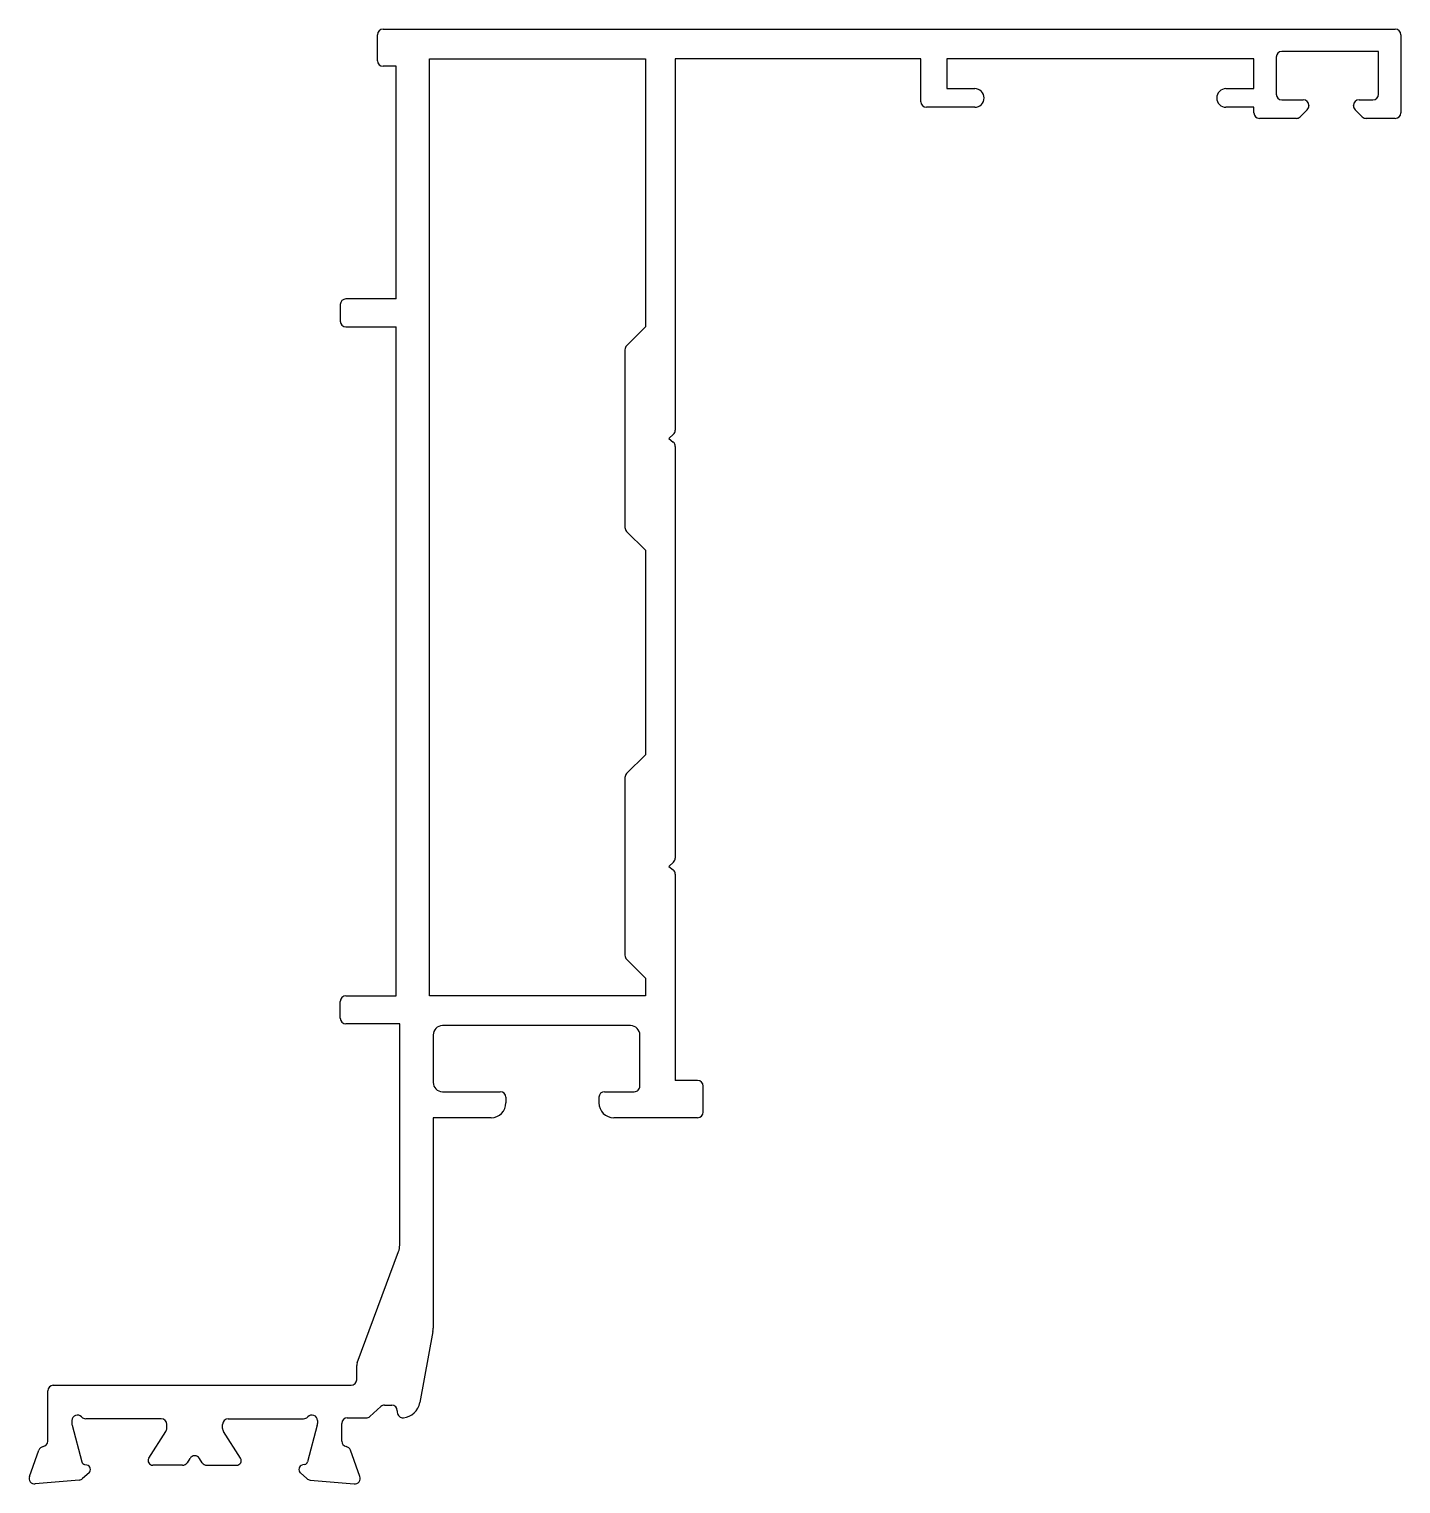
# Model space of a CAD drawing. Extents: x 2975.6 to 3049.3, y 1392.9 to 1471.
import ezdxf

# ---------------------------------------------------------------- set-up
doc = ezdxf.new("R2010")
doc.units = 0
doc.layers.get('0').update_dxf_attribs({"linetype": 'CONTINUOUS'})

msp = doc.modelspace()

# ---------------------------------------------------------------- linework, layer by layer
at = {"color": 0}
for p, q in [((2994.329, 1469.332), (2994.329, 1470.732)), ((2994.329, 1469.332), (2994.329, 1470.732)), ((2994.629, 1471.032), (3049.029, 1471.032)), ((2994.629, 1471.032), (3049.029, 1471.032)), ((3049.329, 1470.732), (3049.329, 1466.532)), ((3049.329, 1470.732), (3049.329, 1466.532)), ((3042.629, 1469.532), (3042.629, 1467.532)), ((3042.629, 1469.532), (3042.629, 1467.532)), ((3048.129, 1469.832), (3042.929, 1469.832)), ((3048.129, 1469.832), (3042.929, 1469.832)), ((3048.129, 1467.532), (3048.129, 1469.832)), ((3048.129, 1467.532), (3048.129, 1469.832)), ((2995.329, 1469.032), (2994.629, 1469.032)), ((2995.329, 1469.032), (2994.629, 1469.032)), ((2995.329, 1456.532), (2995.329, 1469.032)), ((2995.329, 1456.532), (2995.329, 1469.032)), ((2997.129, 1419.089), (2997.129, 1469.432)), ((2997.129, 1469.432), (3008.729, 1469.432)), ((2997.129, 1419.089), (2997.129, 1469.432)), ((2997.129, 1469.432), (3008.729, 1469.432)), ((3008.729, 1469.432), (3008.729, 1455.032)), ((3008.729, 1469.432), (3008.729, 1455.032)), ((3010.329, 1469.432), (3010.329, 1449.48)), ((3023.528, 1469.432), (3010.329, 1469.432)), ((3010.329, 1469.432), (3010.329, 1449.48)), ((3023.528, 1469.432), (3010.329, 1469.432)), ((3023.528, 1467.132), (3023.528, 1469.432)), ((3023.528, 1467.132), (3023.528, 1469.432)), ((3024.928, 1469.432), (3024.928, 1467.832)), ((3041.429, 1469.432), (3024.928, 1469.432)), ((3024.928, 1469.432), (3024.928, 1467.832)), ((3041.429, 1469.432), (3024.928, 1469.432)), ((3041.429, 1467.832), (3041.429, 1469.432)), ((3041.429, 1467.832), (3041.429, 1469.432)), ((3024.928, 1467.832), (3026.428, 1467.832)), ((3024.928, 1467.832), (3026.428, 1467.832)), ((3039.929, 1467.832), (3041.429, 1467.832)), ((3039.929, 1467.832), (3041.429, 1467.832)), ((3042.929, 1467.232), (3044.079, 1467.232)), ((3042.929, 1467.232), (3044.079, 1467.232)), ((3047.079, 1467.232), (3047.829, 1467.232)), ((3047.079, 1467.232), (3047.829, 1467.232)), ((3026.428, 1466.832), (3023.828, 1466.832)), ((3026.428, 1466.832), (3023.828, 1466.832)), ((3041.429, 1466.832), (3039.929, 1466.832)), ((3041.429, 1466.832), (3039.929, 1466.832)), ((3041.429, 1466.532), (3041.429, 1466.832)), ((3041.429, 1466.532), (3041.429, 1466.832)), ((3044.291, 1466.701), (3043.91, 1466.32)), ((3044.291, 1466.701), (3043.91, 1466.32)), ((3044.379, 1466.932), (3044.379, 1466.913)), ((3044.379, 1466.932), (3044.379, 1466.913)), ((3046.779, 1466.913), (3046.779, 1466.932)), ((3046.779, 1466.913), (3046.779, 1466.932)), ((3047.248, 1466.32), (3046.867, 1466.701)), ((3047.248, 1466.32), (3046.867, 1466.701)), ((3043.698, 1466.232), (3041.729, 1466.232)), ((3043.698, 1466.232), (3041.729, 1466.232)), ((3049.029, 1466.232), (3047.46, 1466.232)), ((3049.029, 1466.232), (3047.46, 1466.232)), ((2992.329, 1456.232), (2992.329, 1455.332)), ((2992.329, 1456.232), (2992.329, 1455.332)), ((2995.329, 1456.532), (2992.629, 1456.532)), ((2995.329, 1456.532), (2992.629, 1456.532)), ((2992.629, 1455.032), (2995.329, 1455.032)), ((2992.629, 1455.032), (2995.329, 1455.032)), ((2995.329, 1419.089), (2995.329, 1455.032)), ((2995.329, 1419.089), (2995.329, 1455.032)), ((3008.729, 1455.032), (3007.717, 1454.02)), ((3008.729, 1455.032), (3007.717, 1454.02)), ((3007.629, 1453.807), (3007.629, 1444.256)), ((3007.629, 1453.807), (3007.629, 1444.256)), ((3010.236, 1449.263), (3009.993, 1449.032)), ((3010.236, 1449.263), (3009.993, 1449.032)), ((3009.993, 1449.032), (3010.221, 1448.842)), ((3009.993, 1449.032), (3010.221, 1448.842)), ((3010.329, 1448.611), (3010.329, 1426.495)), ((3010.329, 1448.611), (3010.329, 1426.495)), ((3007.717, 1444.044), (3008.729, 1443.032)), ((3007.717, 1444.044), (3008.729, 1443.032)), ((3008.729, 1443.032), (3008.729, 1432.046)), ((3008.729, 1443.032), (3008.729, 1432.046)), ((3008.729, 1432.046), (3007.717, 1431.034)), ((3008.729, 1432.046), (3007.717, 1431.034)), ((3007.629, 1430.822), (3007.629, 1421.271)), ((3007.629, 1430.822), (3007.629, 1421.271)), ((3010.236, 1426.278), (3009.993, 1426.046)), ((3010.236, 1426.278), (3009.993, 1426.046)), ((3009.993, 1426.046), (3010.221, 1425.856)), ((3009.993, 1426.046), (3010.221, 1425.856)), ((3010.329, 1425.626), (3010.329, 1414.541)), ((3010.329, 1425.626), (3010.329, 1414.541)), ((3007.717, 1421.058), (3008.729, 1420.046)), ((3007.717, 1421.058), (3008.729, 1420.046)), ((3008.729, 1420.046), (3008.729, 1419.089)), ((3008.729, 1420.046), (3008.729, 1419.089)), ((2992.329, 1417.889), (2992.329, 1418.789)), ((2992.329, 1417.889), (2992.329, 1418.789)), ((2992.629, 1419.089), (2995.329, 1419.089)), ((2992.629, 1419.089), (2995.329, 1419.089)), ((3008.729, 1419.089), (2997.129, 1419.089)), ((3008.729, 1419.089), (2997.129, 1419.089)), ((2995.522, 1417.589), (2992.629, 1417.589)), ((2995.522, 1417.589), (2992.629, 1417.589)), ((2995.522, 1405.697), (2995.522, 1417.589)), ((2995.522, 1405.697), (2995.522, 1417.589)), ((3007.929, 1417.489), (2997.822, 1417.489)), ((3007.929, 1417.489), (2997.822, 1417.489)), ((2997.322, 1416.989), (2997.322, 1414.441)), ((2997.322, 1416.989), (2997.322, 1414.441)), ((3008.429, 1414.241), (3008.429, 1416.989)), ((3008.429, 1414.241), (3008.429, 1416.989)), ((3011.529, 1414.541), (3010.329, 1414.541)), ((3011.529, 1414.541), (3010.329, 1414.541)), ((3011.829, 1412.841), (3011.829, 1414.241)), ((3011.829, 1412.841), (3011.829, 1414.241)), ((2997.822, 1413.941), (3000.93, 1413.941)), ((2997.822, 1413.941), (3000.93, 1413.941)), ((3001.23, 1413.641), (3001.23, 1413.341)), ((3001.23, 1413.641), (3001.23, 1413.341)), ((3006.23, 1413.641), (3006.23, 1413.341)), ((3006.23, 1413.641), (3006.23, 1413.341)), ((3006.53, 1413.941), (3008.131, 1413.941)), ((3006.53, 1413.941), (3008.131, 1413.941)), ((2997.322, 1412.541), (2997.322, 1401.241)), ((3000.43, 1412.541), (2997.322, 1412.541)), ((2997.322, 1412.541), (2997.322, 1401.241)), ((3000.43, 1412.541), (2997.322, 1412.541)), ((3011.529, 1412.541), (3007.03, 1412.541)), ((3011.529, 1412.541), (3007.03, 1412.541)), ((2993.24, 1399.365), (2995.46, 1405.349)), ((2993.24, 1399.365), (2995.46, 1405.349)), ((2997.305, 1401.06), (2996.602, 1397.237)), ((2997.305, 1401.06), (2996.602, 1397.237)), ((2993.211, 1398.468), (2993.211, 1399.237)), ((2993.211, 1398.468), (2993.211, 1399.237)), ((2976.605, 1395.168), (2976.605, 1397.868)), ((2976.605, 1395.168), (2976.605, 1397.868)), ((2976.905, 1398.168), (2992.911, 1398.168)), ((2976.905, 1398.168), (2992.911, 1398.168)), ((2994.51, 1397.023), (2993.923, 1396.495)), ((2994.51, 1397.023), (2993.923, 1396.495)), ((2994.71, 1397.1), (2995.094, 1397.1)), ((2994.71, 1397.1), (2995.094, 1397.1)), ((2995.394, 1396.8), (2995.394, 1396.722)), ((2995.394, 1396.8), (2995.394, 1396.722)), ((2977.905, 1396.268), (2977.905, 1396.107)), ((2977.905, 1396.268), (2977.905, 1396.107)), ((2977.915, 1396.03), (2978.446, 1394.048)), ((2977.915, 1396.03), (2978.446, 1394.048)), ((2982.705, 1396.368), (2978.652, 1396.368)), ((2982.705, 1396.368), (2978.652, 1396.368)), ((2983.005, 1395.847), (2983.005, 1396.068)), ((2983.005, 1395.847), (2983.005, 1396.068)), ((2986.005, 1395.847), (2986.005, 1396.068)), ((2986.005, 1395.847), (2986.005, 1396.068)), ((2986.305, 1396.368), (2990.358, 1396.368)), ((2986.305, 1396.368), (2990.358, 1396.368)), ((2991.095, 1396.03), (2990.563, 1394.048)), ((2991.095, 1396.03), (2990.563, 1394.048)), ((2991.105, 1396.268), (2991.105, 1396.107)), ((2991.105, 1396.268), (2991.105, 1396.107)), ((2992.405, 1395.168), (2992.405, 1396.118)), ((2992.405, 1395.168), (2992.405, 1396.118)), ((2992.705, 1396.418), (2993.722, 1396.418)), ((2992.705, 1396.418), (2993.722, 1396.418)), ((2982.038, 1394.248), (2982.961, 1395.691)), ((2982.038, 1394.248), (2982.961, 1395.691)), ((2986.972, 1394.248), (2986.049, 1395.691)), ((2986.972, 1394.248), (2986.049, 1395.691)), ((2975.623, 1393.271), (2976.136, 1394.681)), ((2975.623, 1393.271), (2976.136, 1394.681)), ((2993.387, 1393.271), (2992.873, 1394.681)), ((2993.387, 1393.271), (2992.873, 1394.681)), ((2978.587, 1393.906), (2978.716, 1393.884)), ((2978.587, 1393.906), (2978.716, 1393.884)), ((2983.85, 1393.868), (2982.251, 1393.868)), ((2983.85, 1393.868), (2982.251, 1393.868)), ((2984.252, 1394.239), (2984.102, 1394.006)), ((2984.252, 1394.239), (2984.102, 1394.006)), ((2984.907, 1394.006), (2984.757, 1394.239)), ((2984.907, 1394.006), (2984.757, 1394.239)), ((2985.159, 1393.868), (2986.758, 1393.868)), ((2985.159, 1393.868), (2986.758, 1393.868)), ((2990.422, 1393.906), (2990.294, 1393.884)), ((2990.422, 1393.906), (2990.294, 1393.884)), ((2978.296, 1393.076), (2975.931, 1392.869)), ((2978.296, 1393.076), (2975.931, 1392.869)), ((2978.828, 1393.465), (2978.482, 1393.163)), ((2978.828, 1393.465), (2978.482, 1393.163)), ((2990.182, 1393.465), (2990.527, 1393.163)), ((2990.182, 1393.465), (2990.527, 1393.163)), ((2990.713, 1393.076), (2993.079, 1392.869)), ((2990.713, 1393.076), (2993.079, 1392.869))]:
    msp.add_line(p, q, dxfattribs=at)
for centre, radius, start, end in [((2994.629, 1470.732), 0.3, 90, 180), ((2994.629, 1470.732), 0.3, 90, 180), ((3049.029, 1470.732), 0.3, 0, 90), ((3049.029, 1470.732), 0.3, 0, 90), ((3042.929, 1469.532), 0.3, 90, 180), ((3042.929, 1469.532), 0.3, 90, 180), ((2994.629, 1469.332), 0.3, 180, 270), ((2994.629, 1469.332), 0.3, 180, 270), ((3026.428, 1467.332), 0.5, 270, 90), ((3026.428, 1467.332), 0.5, 270, 90), ((3039.929, 1467.332), 0.5, 90, 270), ((3039.929, 1467.332), 0.5, 90, 270), ((3042.929, 1467.532), 0.3, 180, 270), ((3042.929, 1467.532), 0.3, 180, 270), ((3044.079, 1466.932), 0.3, 0, 90), ((3044.079, 1466.932), 0.3, 0, 90), ((3047.079, 1466.932), 0.3, 90, 180), ((3047.079, 1466.932), 0.3, 90, 180), ((3047.829, 1467.532), 0.3, 270, 360), ((3047.829, 1467.532), 0.3, 270, 360), ((3023.828, 1467.132), 0.3, 180, 270), ((3023.828, 1467.132), 0.3, 180, 270), ((3041.729, 1466.532), 0.3, 180, 270), ((3041.729, 1466.532), 0.3, 180, 270), ((3044.079, 1466.913), 0.3, 315, 360), ((3044.079, 1466.913), 0.3, 315, 360), ((3047.079, 1466.913), 0.3, 180, 225), ((3047.079, 1466.913), 0.3, 180, 225), ((3049.029, 1466.532), 0.3, 270, 360), ((3049.029, 1466.532), 0.3, 270, 360), ((3043.698, 1466.532), 0.3, 270, 315), ((3043.698, 1466.532), 0.3, 270, 315), ((3047.46, 1466.532), 0.3, 225, 270), ((3047.46, 1466.532), 0.3, 225, 270), ((2992.629, 1456.232), 0.3, 90, 180), ((2992.629, 1456.232), 0.3, 90, 180), ((2992.629, 1455.332), 0.3, 180, 270), ((2992.629, 1455.332), 0.3, 180, 270), ((3007.929, 1453.807), 0.3, 135, 180), ((3007.929, 1453.807), 0.3, 135, 180), ((3010.029, 1449.48), 0.3, 313.57404, 360), ((3010.029, 1449.48), 0.3, 313.57404, 360), ((3010.029, 1448.611), 0.3, 0, 50.21819), ((3010.029, 1448.611), 0.3, 0, 50.21819), ((3007.929, 1444.256), 0.3, 180, 225), ((3007.929, 1444.256), 0.3, 180, 225), ((3007.929, 1430.822), 0.3, 135, 180), ((3007.929, 1430.822), 0.3, 135, 180), ((3010.029, 1426.495), 0.3, 313.57404, 360), ((3010.029, 1426.495), 0.3, 313.57404, 360), ((3010.029, 1425.626), 0.3, 0, 50.21819), ((3010.029, 1425.626), 0.3, 0, 50.21819), ((3007.929, 1421.271), 0.3, 180, 225), ((3007.929, 1421.271), 0.3, 180, 225), ((2992.629, 1418.789), 0.3, 90, 180), ((2992.629, 1418.789), 0.3, 90, 180), ((2992.629, 1417.889), 0.3, 180, 270), ((2992.629, 1417.889), 0.3, 180, 270), ((2997.822, 1416.989), 0.5, 90, 180), ((2997.822, 1416.989), 0.5, 90, 180), ((3007.929, 1416.989), 0.5, 0, 90), ((3007.929, 1416.989), 0.5, 0, 90), ((2997.822, 1414.441), 0.5, 180, 270), ((2997.822, 1414.441), 0.5, 180, 270), ((3008.131, 1414.239), 0.298, 270, 0.39634), ((3008.131, 1414.239), 0.298, 270, 0.39634), ((3011.529, 1414.241), 0.3, 0, 90), ((3011.529, 1414.241), 0.3, 0, 90), ((3000.43, 1413.341), 0.8, 270, 0), ((3000.43, 1413.341), 0.8, 270, 0), ((3000.93, 1413.641), 0.3, 0, 90), ((3000.93, 1413.641), 0.3, 0, 90), ((3006.53, 1413.641), 0.3, 90, 180), ((3006.53, 1413.641), 0.3, 90, 180), ((3007.03, 1413.341), 0.8, 180, 270), ((3007.03, 1413.341), 0.8, 180, 270), ((3011.529, 1412.841), 0.3, 270, 0), ((3011.529, 1412.841), 0.3, 270, 0), ((2994.522, 1405.697), 1, 339.65238, 0), ((2994.522, 1405.697), 1, 339.65238, 0), ((2996.322, 1401.241), 1, 349.57545, 0), ((2996.322, 1401.241), 1, 349.57545, 0), ((2993.511, 1399.237), 0.3, 154.65238, 180), ((2993.511, 1399.237), 0.3, 154.65238, 180), ((2992.911, 1398.468), 0.3, 270, 360), ((2992.911, 1398.468), 0.3, 270, 360), ((2976.905, 1397.868), 0.3, 90, 180), ((2976.905, 1397.868), 0.3, 90, 180), ((2994.71, 1396.8), 0.3, 90, 131.96031), ((2994.71, 1396.8), 0.3, 90, 131.96031), ((2995.094, 1396.8), 0.3, 0, 90), ((2995.094, 1396.8), 0.3, 0, 90), ((2995.619, 1397.418), 1, 276.18143, 349.57545), ((2995.619, 1397.418), 1, 276.18143, 349.57545), ((2978.205, 1396.268), 0.3, 41.81031, 180), ((2978.205, 1396.268), 0.3, 41.81031, 180), ((2978.205, 1396.107), 0.3, 180, 195), ((2978.205, 1396.107), 0.3, 180, 195), ((2978.652, 1396.668), 0.3, 221.81031, 270), ((2978.652, 1396.668), 0.3, 221.81031, 270), ((2982.705, 1396.068), 0.3, 0, 90), ((2982.705, 1396.068), 0.3, 0, 90), ((2986.305, 1396.068), 0.3, 90, 180), ((2986.305, 1396.068), 0.3, 90, 180), ((2990.358, 1396.668), 0.3, 270, 318.18969), ((2990.358, 1396.668), 0.3, 270, 318.18969), ((2990.805, 1396.268), 0.3, 0, 138.18969), ((2990.805, 1396.268), 0.3, 0, 138.18969), ((2990.805, 1396.107), 0.3, 345, 360), ((2990.805, 1396.107), 0.3, 345, 360), ((2992.705, 1396.118), 0.3, 90, 180), ((2992.705, 1396.118), 0.3, 90, 180), ((2993.722, 1396.718), 0.3, 270, 311.96031), ((2993.722, 1396.718), 0.3, 270, 311.96031), ((2995.694, 1396.722), 0.3, 180, 276.18143), ((2995.694, 1396.722), 0.3, 180, 276.18143), ((2982.705, 1395.847), 0.3, 328.60449, 360), ((2982.705, 1395.847), 0.3, 328.60449, 360), ((2986.305, 1395.847), 0.3, 180, 211.39551), ((2986.305, 1395.847), 0.3, 180, 211.39551), ((2976.418, 1394.579), 0.3, 100.90428, 160), ((2976.418, 1394.579), 0.3, 100.90428, 160), ((2976.305, 1395.168), 0.3, 280.90428, 0), ((2976.305, 1395.168), 0.3, 280.90428, 0), ((2992.705, 1395.168), 0.3, 180, 259.09572), ((2992.705, 1395.168), 0.3, 180, 259.09572), ((2992.591, 1394.579), 0.3, 20, 79.09572), ((2992.591, 1394.579), 0.3, 20, 79.09572), ((2978.639, 1394.1), 0.2, 195, 255), ((2978.639, 1394.1), 0.2, 195, 255), ((2978.651, 1393.642), 0.25, 315, 75), ((2978.651, 1393.642), 0.25, 315, 75), ((2982.251, 1394.118), 0.25, 148.60449, 270), ((2982.251, 1394.118), 0.25, 148.60449, 270), ((2983.85, 1394.168), 0.3, 270, 327.23994), ((2983.85, 1394.168), 0.3, 270, 327.23994), ((2984.505, 1394.077), 0.3, 32.76006, 147.23994), ((2984.505, 1394.077), 0.3, 32.76006, 147.23994), ((2985.159, 1394.168), 0.3, 212.76006, 270), ((2985.159, 1394.168), 0.3, 212.76006, 270), ((2986.758, 1394.118), 0.25, 270, 31.39551), ((2986.758, 1394.118), 0.25, 270, 31.39551), ((2990.358, 1393.642), 0.25, 105, 225), ((2990.358, 1393.642), 0.25, 105, 225), ((2990.37, 1394.1), 0.2, 285, 345), ((2990.37, 1394.1), 0.2, 285, 345), ((2975.905, 1393.168), 0.3, 160, 275), ((2975.905, 1393.168), 0.3, 160, 275), ((2978.27, 1393.375), 0.3, 275, 315), ((2978.27, 1393.375), 0.3, 275, 315), ((2990.739, 1393.375), 0.3, 225, 265), ((2990.739, 1393.375), 0.3, 225, 265), ((2993.105, 1393.168), 0.3, 265, 20), ((2993.105, 1393.168), 0.3, 265, 20)]:
    msp.add_arc(centre, radius, start, end, dxfattribs=at)

doc.saveas('drawing.dxf')
